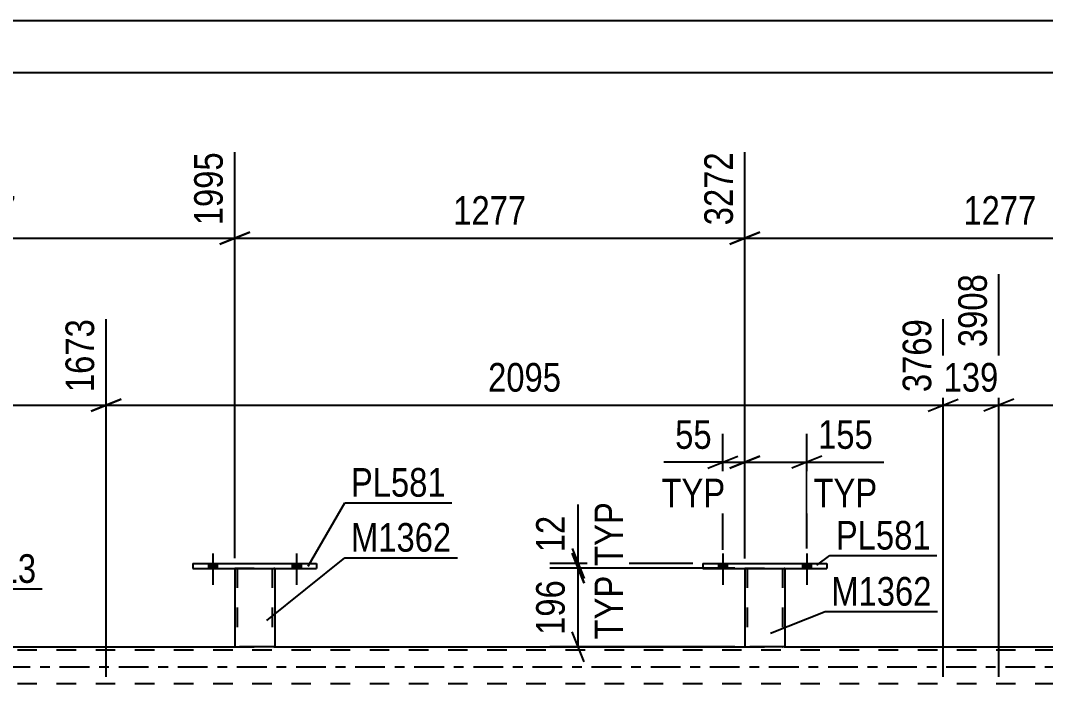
# Model space of a CAD drawing. Header units: millimetres. Extents: x 0 to 841, y 0 to 594.
# Drawn here: x 101.3 to 203.9, y 452.2 to 518.6 of the extents above; entities that cross this region are included whole.
import ezdxf

# ---------------------------------------------------------------- set-up
doc = ezdxf.new("R2010")
doc.units = ezdxf.units.MM
doc.linetypes.add('DXK_LINE_DOT2', pattern=[3.9198, 1.9599, -1.9599])
doc.linetypes.add('DXK_LINE_DOT3', pattern=[5.9187, 2.979, -0.9799, 0.9799, -0.9799])
doc.styles.add('Arial Narrow', font='ARIALN.TTF', dxfattribs={"height": 0.2})

# ---------------------------------------------------------------- blocks, each defined once
blk = doc.blocks.new('Part-318889761-1404 - 1356')
at = {"color": 2, "linetype": 'Continuous'}
for p, q in [((118.56, 464.23), (118.56, 463.75)), ((118.56, 464.23), (130.96, 464.23)), ((130.96, 464.23), (130.96, 463.75)), ((118.56, 463.75), (130.96, 463.75))]:
    blk.add_line(p, q, dxfattribs=at)
blk = doc.blocks.new('Bolt-318889761-1774 - 1356')
at = {"linetype": 'Continuous'}
for points in [[(120.12, 463.75), (121, 463.75), (121, 464.23), (120.12, 464.23)], [(128.52, 463.75), (129.4, 463.75), (129.4, 464.23), (128.52, 464.23)]]:
    blk.add_hatch(color=1, dxfattribs=at).paths.add_polyline_path(points)
at = {"color": 1, "linetype": 'Continuous'}
for p, q in [((120.56, 465.23), (120.56, 462.11)), ((128.96, 465.23), (128.96, 462.11)), ((120.12, 464.23), (120.12, 463.75)), ((121, 464.23), (121, 463.75)), ((128.52, 464.23), (128.52, 463.75)), ((129.4, 464.23), (129.4, 463.75))]:
    blk.add_line(p, q, dxfattribs=at)
blk = doc.blocks.new('Part-318889761-1409 - 1356')
at = {"color": 7, "linetype": 'DXK_LINE_DOT2'}
for p, q in [((122.76, 463.76), (126.76, 463.76)), ((122.76, 463.75), (122.76, 463.76)), ((122.76, 463.76), (122.76, 463.75)), ((123, 463.76), (123, 455.91)), ((126.52, 463.76), (126.52, 455.91)), ((126.76, 463.76), (126.76, 463.75)), ((126.76, 463.75), (126.76, 463.76)), ((126.5, 455.91), (126.52, 455.91))]:
    blk.add_line(p, q, dxfattribs=at)
at = {"color": 2, "linetype": 'Continuous'}
for p, q in [((122.76, 463.75), (122.76, 455.91)), ((126.76, 463.75), (126.76, 455.91)), ((122.76, 455.91), (123.24, 455.91)), ((126.72, 455.91), (123.24, 455.91)), ((126.76, 455.91), (126.72, 455.91))]:
    blk.add_line(p, q, dxfattribs=at)
blk = doc.blocks.new('Part-318889761-1607 - 1356')
at = {"color": 2, "linetype": 'Continuous'}
for p, q in [((75.68, 455.91), (122.76, 455.91)), ((126.76, 455.91), (173.84, 455.91)), ((177.84, 455.91), (224.92, 455.91))]:
    blk.add_line(p, q, dxfattribs=at)
at = {"color": 7, "linetype": 'DXK_LINE_DOT2'}
for p, q in [((122.76, 455.91), (126.76, 455.91)), ((173.84, 455.91), (177.84, 455.91)), ((57.88, 455.59), (516.55, 455.59)), ((57.88, 452.23), (516.55, 452.23))]:
    blk.add_line(p, q, dxfattribs=at)
at = {"color": 7, "linetype": 'DXK_LINE_DOT3'}
blk.add_line((57.88, 453.91), (516.55, 453.91), dxfattribs=at)
blk = doc.blocks.new('Part-318889761-1414 - 1356')
at = {"color": 7, "linetype": 'DXK_LINE_DOT2'}
for p, q in [((173.84, 463.76), (177.84, 463.76)), ((173.84, 463.75), (173.84, 463.76)), ((173.84, 463.76), (173.84, 463.75)), ((174.08, 463.76), (174.08, 455.91)), ((177.6, 463.76), (177.6, 455.91)), ((177.84, 463.76), (177.84, 463.75)), ((177.84, 463.75), (177.84, 463.76)), ((177.58, 455.91), (177.6, 455.91))]:
    blk.add_line(p, q, dxfattribs=at)
at = {"color": 2, "linetype": 'Continuous'}
for p, q in [((173.84, 463.75), (173.84, 455.91)), ((177.84, 463.75), (177.84, 455.91)), ((173.84, 455.91), (174.32, 455.91)), ((177.8, 455.91), (174.32, 455.91)), ((177.84, 455.91), (177.8, 455.91))]:
    blk.add_line(p, q, dxfattribs=at)
blk = doc.blocks.new('Part-318889761-1555 - 1356')
at = {"color": 2, "linetype": 'Continuous'}
for p, q in [((169.64, 464.23), (169.64, 463.75)), ((169.64, 464.23), (182.04, 464.23)), ((182.04, 464.23), (182.04, 463.75)), ((169.64, 463.75), (182.04, 463.75))]:
    blk.add_line(p, q, dxfattribs=at)
blk = doc.blocks.new('Bolt-318889761-1624 - 1356')
at = {"linetype": 'Continuous'}
for points in [[(120.12, 463.75), (121, 463.75), (121, 464.23), (120.12, 464.23)], [(128.52, 463.75), (129.4, 463.75), (129.4, 464.23), (128.52, 464.23)]]:
    blk.add_hatch(color=1, dxfattribs=at).paths.add_polyline_path(points)
at = {"color": 1, "linetype": 'Continuous'}
for p, q in [((120.56, 465.23), (120.56, 462.11)), ((128.96, 465.23), (128.96, 462.11)), ((120.12, 464.23), (120.12, 463.75)), ((121, 464.23), (121, 463.75)), ((128.52, 464.23), (128.52, 463.75)), ((129.4, 464.23), (129.4, 463.75))]:
    blk.add_line(p, q, dxfattribs=at)
blk = doc.blocks.new('Bolt-318889761-1625 - 1356')
at = {"linetype": 'Continuous'}
for points in [[(171.2, 463.75), (172.08, 463.75), (172.08, 464.23), (171.2, 464.23)], [(179.6, 463.75), (180.48, 463.75), (180.48, 464.23), (179.6, 464.23)]]:
    blk.add_hatch(color=1, dxfattribs=at).paths.add_polyline_path(points)
at = {"color": 1, "linetype": 'Continuous'}
for p, q in [((171.64, 465.23), (171.64, 462.11)), ((180.04, 465.23), (180.04, 462.11)), ((171.2, 464.23), (171.2, 463.75)), ((172.08, 464.23), (172.08, 463.75)), ((179.6, 464.23), (179.6, 463.75)), ((180.48, 464.23), (180.48, 463.75))]:
    blk.add_line(p, q, dxfattribs=at)
blk = doc.blocks.new('Bolt-318889761-1775 - 1356')
at = {"linetype": 'Continuous'}
for points in [[(171.2, 463.75), (172.08, 463.75), (172.08, 464.23), (171.2, 464.23)], [(179.6, 463.75), (180.48, 463.75), (180.48, 464.23), (179.6, 464.23)]]:
    blk.add_hatch(color=1, dxfattribs=at).paths.add_polyline_path(points)
at = {"color": 1, "linetype": 'Continuous'}
for p, q in [((171.64, 465.23), (171.64, 462.11)), ((180.04, 465.23), (180.04, 462.11)), ((171.2, 464.23), (171.2, 463.75)), ((172.08, 464.23), (172.08, 463.75)), ((179.6, 464.23), (179.6, 463.75)), ((180.48, 464.23), (180.48, 463.75))]:
    blk.add_line(p, q, dxfattribs=at)
blk = doc.blocks.new('StraightDimension-318889761-3712 - 3282')
at = {"color": 7, "linetype": 'Continuous'}
blk.add_line((63.6, 513.37), (764.9, 513.37), dxfattribs=at)
blk = doc.blocks.new('StraightDimension-318889761-34112 - 3282')
at = {"color": 7, "linetype": 'Continuous'}
blk.add_line((64.24, 518.55), (764.26, 518.55), dxfattribs=at)
blk = doc.blocks.new('StraightDimension-318889761-44099 - 1356')
at = {"color": 7, "linetype": 'Continuous'}
for p, q in [((171.64, 465.61), (171.64, 477.21)), ((173.84, 464.75), (173.84, 477.21)), ((171.64, 474.36), (165.73, 474.36)), ((171.64, 474.36), (165.73, 474.36)), ((170.14, 473.76), (173.14, 474.96)), ((171.64, 474.36), (173.84, 474.36)), ((175.34, 474.96), (172.34, 473.76))]:
    blk.add_line(p, q, dxfattribs=at)
at = {"color": 0}
blk.add_wipeout([(171.12, 475.11), (171.12, 479.31), (166.26, 479.31), (166.26, 475.11)], dxfattribs=at)
at = {"color": 0, "linetype": 'Continuous'}
blk.add_wipeout([(172.48, 469.26), (172.48, 473.46), (164.89, 473.46), (164.89, 469.26)], dxfattribs=at)
at = {"color": 3, "style": 'Arial Narrow'}
blk.add_text('55', height=2.863, dxfattribs=at).set_placement((166.86, 475.71))
at = {"color": 3, "linetype": 'Continuous', "style": 'Arial Narrow'}
blk.add_text('TYP', height=2.863, dxfattribs=at).set_placement((165.49, 469.86))
blk = doc.blocks.new('StraightDimension-318889761-2151 - 1356')
at = {"color": 7, "linetype": 'Continuous'}
for p, q in [((199.27, 452.91), (199.27, 493.19)), ((278.83, 452.91), (278.83, 488.69)), ((200.77, 480.68), (197.77, 479.48)), ((277.33, 479.48), (280.33, 480.68)), ((199.27, 480.08), (278.83, 480.08))]:
    blk.add_line(p, q, dxfattribs=at)
at = {"color": 0}
blk.add_wipeout([(243.31, 480.83), (243.31, 485.03), (234.79, 485.03), (234.79, 480.83)], dxfattribs=at)
at = {"color": 3, "style": 'Arial Narrow'}
blk.add_text('1989', height=2.863, dxfattribs=at).set_placement((235.39, 481.43))
at = {"color": 0, "linetype": 'Continuous'}
blk.add_wipeout([(278.23, 489.29), (274.03, 489.29), (274.03, 480.78), (278.23, 480.78)], dxfattribs=at)
at = {"color": 3, "linetype": 'Continuous', "style": 'Arial Narrow'}
blk.add_text('5897', height=2.863, rotation=90.0002, dxfattribs=at).set_placement((277.63, 481.38))
blk = doc.blocks.new('StraightDimension-318889761-2377 - 1356')
at = {"color": 7, "linetype": 'Continuous'}
for p, q in [((109.88, 452.91), (109.88, 488.69)), ((193.7, 452.91), (193.7, 488.69)), ((111.38, 480.68), (108.38, 479.48)), ((192.2, 479.48), (195.2, 480.68)), ((109.88, 480.08), (193.7, 480.08))]:
    blk.add_line(p, q, dxfattribs=at)
at = {"color": 0}
blk.add_wipeout([(156.04, 480.83), (156.04, 485.03), (147.53, 485.03), (147.53, 480.83)], dxfattribs=at)
at = {"color": 3, "style": 'Arial Narrow'}
blk.add_text('2095', height=2.863, dxfattribs=at).set_placement((148.13, 481.43))
at = {"color": 0, "linetype": 'Continuous'}
blk.add_wipeout([(193.1, 489.29), (188.9, 489.29), (188.9, 480.78), (193.1, 480.78)], dxfattribs=at)
at = {"color": 3, "linetype": 'Continuous', "style": 'Arial Narrow'}
blk.add_text('3769', height=2.863, rotation=90.0002, dxfattribs=at).set_placement((192.5, 481.38))
blk = doc.blocks.new('StraightDimension-318889761-2394 - 1356')
at = {"color": 7, "linetype": 'Continuous'}
for p, q in [((109.88, 452.91), (109.88, 488.69)), ((47.66, 456.91), (47.66, 483.2)), ((49.16, 480.68), (46.16, 479.48)), ((108.38, 479.48), (111.38, 480.68)), ((47.66, 480.08), (109.88, 480.08))]:
    blk.add_line(p, q, dxfattribs=at)
at = {"color": 0}
blk.add_wipeout([(83.03, 480.83), (83.03, 485.03), (74.51, 485.03), (74.51, 480.83)], dxfattribs=at)
at = {"color": 3, "style": 'Arial Narrow'}
blk.add_text('1673', height=2.863, dxfattribs=at).set_placement((75.11, 481.43))
at = {"color": 0, "linetype": 'Continuous'}
for points in [[(109.28, 489.29), (105.08, 489.29), (105.08, 480.78), (109.28, 480.78)], [(47.06, 483.8), (42.86, 483.8), (42.86, 480.78), (47.06, 480.78)]]:
    blk.add_wipeout(points, dxfattribs=at)
at = {"color": 3, "linetype": 'Continuous', "style": 'Arial Narrow'}
for s, height, p in [('1673', 2.863, (108.68, 481.38)), ('0', 2.86, (46.46, 481.38))]:
    blk.add_text(s, height=height, rotation=90.0002, dxfattribs=at).set_placement(p)
blk = doc.blocks.new('StraightDimension-318889761-44147 - 1356')
at = {"color": 7, "linetype": 'Continuous'}
for p, q in [((157.15, 464.23), (157.15, 470.14)), ((157.15, 464.23), (157.15, 470.14)), ((156.55, 465.73), (157.75, 462.73)), ((157.75, 462.26), (156.55, 465.26)), ((168.64, 464.23), (154.3, 464.23)), ((157.15, 463.76), (157.15, 464.23)), ((172.84, 463.76), (154.3, 463.76))]:
    blk.add_line(p, q, dxfattribs=at)
at = {"color": 0, "linetype": 'Continuous'}
blk.add_wipeout([(162.25, 470.98), (158.05, 470.98), (158.05, 463.39), (162.25, 463.39)], dxfattribs=at)
at = {"color": 0}
blk.add_wipeout([(156.4, 469.62), (152.2, 469.62), (152.2, 464.76), (156.4, 464.76)], dxfattribs=at)
at = {"color": 3, "linetype": 'Continuous', "style": 'Arial Narrow'}
blk.add_text('TYP', height=2.863, rotation=90.0002, dxfattribs=at).set_placement((161.65, 463.99))
at = {"color": 3, "style": 'Arial Narrow'}
blk.add_text('12', height=2.863, rotation=90.0002, dxfattribs=at).set_placement((155.8, 465.36))
blk = doc.blocks.new('StraightDimension-318889761-1982 - 1356')
at = {"color": 7, "linetype": 'Continuous'}
for p, q in [((173.84, 464.76), (173.84, 505.38)), ((224.92, 464.76), (224.92, 505.38)), ((175.34, 497.37), (172.34, 496.17)), ((173.84, 496.77), (224.92, 496.77)), ((223.42, 496.17), (226.42, 497.37))]:
    blk.add_line(p, q, dxfattribs=at)
at = {"color": 0}
blk.add_wipeout([(203.64, 497.52), (203.64, 501.72), (195.12, 501.72), (195.12, 497.52)], dxfattribs=at)
at = {"color": 3, "style": 'Arial Narrow'}
blk.add_text('1277', height=2.863, dxfattribs=at).set_placement((195.72, 498.12))
at = {"color": 0, "linetype": 'Continuous'}
blk.add_wipeout([(224.32, 505.98), (220.12, 505.98), (220.12, 497.47), (224.32, 497.47)], dxfattribs=at)
at = {"color": 3, "linetype": 'Continuous', "style": 'Arial Narrow'}
blk.add_text('4549', height=2.863, rotation=90.0002, dxfattribs=at).set_placement((223.72, 498.07))
blk = doc.blocks.new('StraightDimension-318889761-44098 - 1356')
at = {"color": 7, "linetype": 'Continuous'}
for p, q in [((173.84, 464.75), (173.84, 477.21)), ((180.04, 465.73), (180.04, 477.21)), ((172.34, 473.76), (175.34, 474.96)), ((173.84, 474.36), (180.04, 474.36)), ((181.54, 474.96), (178.54, 473.76)), ((180.04, 474.36), (187.77, 474.36)), ((180.04, 474.36), (187.77, 474.36))]:
    blk.add_line(p, q, dxfattribs=at)
at = {"color": 0}
blk.add_wipeout([(187.25, 475.11), (187.25, 479.31), (180.57, 479.31), (180.57, 475.11)], dxfattribs=at)
at = {"color": 0, "linetype": 'Continuous'}
blk.add_wipeout([(187.7, 469.26), (187.7, 473.46), (180.11, 473.46), (180.11, 469.26)], dxfattribs=at)
at = {"color": 3, "style": 'Arial Narrow'}
blk.add_text('155', height=2.863, dxfattribs=at).set_placement((181.17, 475.71))
at = {"color": 3, "linetype": 'Continuous', "style": 'Arial Narrow'}
blk.add_text('TYP', height=2.863, dxfattribs=at).set_placement((180.71, 469.86))
blk = doc.blocks.new('StraightDimension-318889761-1983 - 1356')
at = {"color": 7, "linetype": 'Continuous'}
for p, q in [((122.76, 464.76), (122.76, 505.38)), ((173.84, 464.76), (173.84, 505.38)), ((124.26, 497.37), (121.26, 496.17)), ((122.76, 496.77), (173.84, 496.77)), ((172.34, 496.17), (175.34, 497.37))]:
    blk.add_line(p, q, dxfattribs=at)
at = {"color": 0}
blk.add_wipeout([(152.56, 497.52), (152.56, 501.72), (144.04, 501.72), (144.04, 497.52)], dxfattribs=at)
at = {"color": 3, "style": 'Arial Narrow'}
blk.add_text('1277', height=2.863, dxfattribs=at).set_placement((144.64, 498.12))
at = {"color": 0, "linetype": 'Continuous'}
blk.add_wipeout([(173.24, 505.98), (169.04, 505.98), (169.04, 497.47), (173.24, 497.47)], dxfattribs=at)
at = {"color": 3, "linetype": 'Continuous', "style": 'Arial Narrow'}
blk.add_text('3272', height=2.863, rotation=90.0002, dxfattribs=at).set_placement((172.64, 498.07))
blk = doc.blocks.new('StraightDimension-318889761-1984 - 1356')
at = {"color": 7, "linetype": 'Continuous'}
for p, q in [((122.76, 464.76), (122.76, 505.38)), ((71.68, 464.76), (71.68, 503.56)), ((73.18, 497.37), (70.18, 496.17)), ((71.68, 496.77), (122.76, 496.77)), ((121.26, 496.17), (124.26, 497.37))]:
    blk.add_line(p, q, dxfattribs=at)
at = {"color": 0}
blk.add_wipeout([(101.48, 497.52), (101.48, 501.72), (92.96, 501.72), (92.96, 497.52)], dxfattribs=at)
at = {"color": 3, "style": 'Arial Narrow'}
blk.add_text('1277', height=2.863, dxfattribs=at).set_placement((93.56, 498.12))
at = {"color": 0, "linetype": 'Continuous'}
blk.add_wipeout([(122.16, 505.98), (117.96, 505.98), (117.96, 497.47), (122.16, 497.47)], dxfattribs=at)
at = {"color": 3, "linetype": 'Continuous', "style": 'Arial Narrow'}
blk.add_text('1995', height=2.863, rotation=90.0002, dxfattribs=at).set_placement((121.56, 498.07))
blk = doc.blocks.new('StraightDimension-318889761-2358 - 1356')
at = {"color": 7, "linetype": 'Continuous'}
for p, q in [((199.27, 452.91), (199.27, 493.19)), ((193.7, 452.91), (193.7, 488.69)), ((192.2, 479.48), (195.2, 480.68)), ((200.77, 480.68), (197.77, 479.48)), ((193.7, 480.08), (199.27, 480.08))]:
    blk.add_line(p, q, dxfattribs=at)
at = {"color": 0}
blk.add_wipeout([(199.83, 480.83), (199.83, 485.03), (193.14, 485.03), (193.14, 480.83)], dxfattribs=at)
at = {"color": 3, "style": 'Arial Narrow'}
blk.add_text('139', height=2.863, dxfattribs=at).set_placement((193.74, 481.43))
at = {"color": 0, "linetype": 'Continuous'}
blk.add_wipeout([(198.67, 493.79), (194.47, 493.79), (194.47, 485.28), (198.67, 485.28)], dxfattribs=at)
at = {"color": 3, "linetype": 'Continuous', "style": 'Arial Narrow'}
blk.add_text('3908', height=2.863, rotation=90.0002, dxfattribs=at).set_placement((198.07, 485.88))
blk = doc.blocks.new('StraightDimension-318889761-44148 - 1356')
at = {"color": 7, "linetype": 'Continuous'}
for p, q in [((156.55, 465.26), (157.75, 462.26)), ((172.84, 463.76), (154.3, 463.76)), ((157.15, 455.91), (157.15, 463.76)), ((157.75, 454.41), (156.55, 457.41)), ((172.84, 455.91), (154.3, 455.91))]:
    blk.add_line(p, q, dxfattribs=at)
at = {"color": 0}
blk.add_wipeout([(156.4, 463.18), (152.2, 463.18), (152.2, 456.49), (156.4, 456.49)], dxfattribs=at)
at = {"color": 0, "linetype": 'Continuous'}
blk.add_wipeout([(162.25, 463.63), (158.05, 463.63), (158.05, 456.04), (162.25, 456.04)], dxfattribs=at)
at = {"color": 3, "style": 'Arial Narrow'}
blk.add_text('196', height=2.863, rotation=90.0002, dxfattribs=at).set_placement((155.8, 457.09))
at = {"color": 3, "linetype": 'Continuous', "style": 'Arial Narrow'}
blk.add_text('TYP', height=2.863, rotation=90.0002, dxfattribs=at).set_placement((161.65, 456.64))
blk = doc.blocks.new('Mark-318889761-1400 - 1356')
at = {"color": 30, "linetype": 'Continuous'}
for p, q in [((130.11, 463.96), (133.79, 470.32)), ((133.79, 470.32), (144.49, 470.32))]:
    blk.add_line(p, q, dxfattribs=at)
at = {"color": 0}
blk.add_wipeout([(143.89, 470.92), (143.89, 473.92), (134.39, 473.92), (134.39, 470.92)], dxfattribs=at)
blk.add_wipeout([(143.89, 470.92), (143.89, 473.92), (134.39, 473.92), (134.39, 470.92)], dxfattribs=at)
at = {"color": 3, "style": 'Arial Narrow'}
blk.add_text('PL581', height=2.863, dxfattribs=at).set_placement((134.39, 470.92))
blk = doc.blocks.new('Mark-318889761-1405 - 1356')
at = {"color": 30, "linetype": 'Continuous'}
for p, q in [((125.97, 458.54), (133.8, 464.82)), ((133.8, 464.82), (145.05, 464.82))]:
    blk.add_line(p, q, dxfattribs=at)
at = {"color": 0}
blk.add_wipeout([(144.45, 465.42), (144.45, 468.42), (134.4, 468.42), (134.4, 465.42)], dxfattribs=at)
blk.add_wipeout([(144.45, 465.42), (144.45, 468.42), (134.4, 468.42), (134.4, 465.42)], dxfattribs=at)
at = {"color": 3, "style": 'Arial Narrow'}
blk.add_text('M1362', height=2.863, dxfattribs=at).set_placement((134.4, 465.42))
blk = doc.blocks.new('Mark-318889761-1410 - 1356')
at = {"color": 30, "linetype": 'Continuous'}
for p, q in [((176.42, 457.28), (181.89, 459.42)), ((181.89, 459.42), (193.14, 459.42))]:
    blk.add_line(p, q, dxfattribs=at)
at = {"color": 0}
blk.add_wipeout([(192.54, 460.02), (192.54, 463.02), (182.49, 463.02), (182.49, 460.02)], dxfattribs=at)
blk.add_wipeout([(192.54, 460.02), (192.54, 463.02), (182.49, 463.02), (182.49, 460.02)], dxfattribs=at)
at = {"color": 3, "style": 'Arial Narrow'}
blk.add_text('M1362', height=2.863, dxfattribs=at).set_placement((182.49, 460.02))
blk = doc.blocks.new('Mark-318889761-1551 - 1356')
at = {"color": 30, "linetype": 'Continuous'}
for p, q in [((181.06, 464.06), (182.35, 465.03)), ((182.35, 465.03), (193.05, 465.03))]:
    blk.add_line(p, q, dxfattribs=at)
at = {"color": 0}
blk.add_wipeout([(192.45, 465.63), (192.45, 468.63), (182.95, 468.63), (182.95, 465.63)], dxfattribs=at)
blk.add_wipeout([(192.45, 465.63), (192.45, 468.63), (182.95, 468.63), (182.95, 465.63)], dxfattribs=at)
at = {"color": 3, "style": 'Arial Narrow'}
blk.add_text('PL581', height=2.863, dxfattribs=at).set_placement((182.95, 465.63))
blk = doc.blocks.new('Mark-318889761-1603 - 1356')
at = {"color": 30, "linetype": 'Continuous'}
for p, q in [((88.19, 455.1), (92.43, 461.7)), ((92.43, 461.7), (103.49, 461.7))]:
    blk.add_line(p, q, dxfattribs=at)
at = {"color": 0}
blk.add_wipeout([(102.89, 462.3), (102.89, 465.3), (93.03, 465.3), (93.03, 462.3)], dxfattribs=at)
blk.add_wipeout([(102.89, 462.3), (102.89, 465.3), (93.03, 465.3), (93.03, 462.3)], dxfattribs=at)
at = {"color": 3, "style": 'Arial Narrow'}
blk.add_text('TC213', height=2.863, dxfattribs=at).set_placement((93.03, 462.3))

msp = doc.modelspace()

# ---------------------------------------------------------------- block references
for name in ['StraightDimension-318889761-3712 - 3282', 'Bolt-318889761-1774 - 1356', 'Bolt-318889761-1624 - 1356', 'Bolt-318889761-1625 - 1356', 'Bolt-318889761-1775 - 1356', 'Part-318889761-1404 - 1356', 'Part-318889761-1555 - 1356', 'Part-318889761-1409 - 1356', 'Part-318889761-1414 - 1356', 'Part-318889761-1607 - 1356']:
    msp.add_blockref(name, (0, 0))

# ---------------------------------------------------------------- next in the draw order: block references
for name in ['StraightDimension-318889761-34112 - 3282', 'StraightDimension-318889761-2151 - 1356', 'StraightDimension-318889761-44099 - 1356']:
    msp.add_blockref(name, (0, 0))

# ---------------------------------------------------------------- next in the draw order: block references
msp.add_blockref('StraightDimension-318889761-2377 - 1356', (0, 0))

# ---------------------------------------------------------------- next in the draw order: block references
for name in ['StraightDimension-318889761-2394 - 1356', 'StraightDimension-318889761-44147 - 1356']:
    msp.add_blockref(name, (0, 0))

# ---------------------------------------------------------------- next in the draw order: block references
msp.add_blockref('StraightDimension-318889761-1982 - 1356', (0, 0))

# ---------------------------------------------------------------- next in the draw order: block references
for name in ['StraightDimension-318889761-2358 - 1356', 'StraightDimension-318889761-44098 - 1356']:
    msp.add_blockref(name, (0, 0))

# ---------------------------------------------------------------- next in the draw order: block references
for name in ['StraightDimension-318889761-1983 - 1356', 'Mark-318889761-1551 - 1356', 'Mark-318889761-1410 - 1356']:
    msp.add_blockref(name, (0, 0))

# ---------------------------------------------------------------- next in the draw order: block references
for name in ['StraightDimension-318889761-1984 - 1356', 'Mark-318889761-1400 - 1356', 'StraightDimension-318889761-44148 - 1356']:
    msp.add_blockref(name, (0, 0))

# ---------------------------------------------------------------- next in the draw order: block references
for name in ['Mark-318889761-1405 - 1356', 'Mark-318889761-1603 - 1356']:
    msp.add_blockref(name, (0, 0))

doc.saveas('drawing.dxf')
